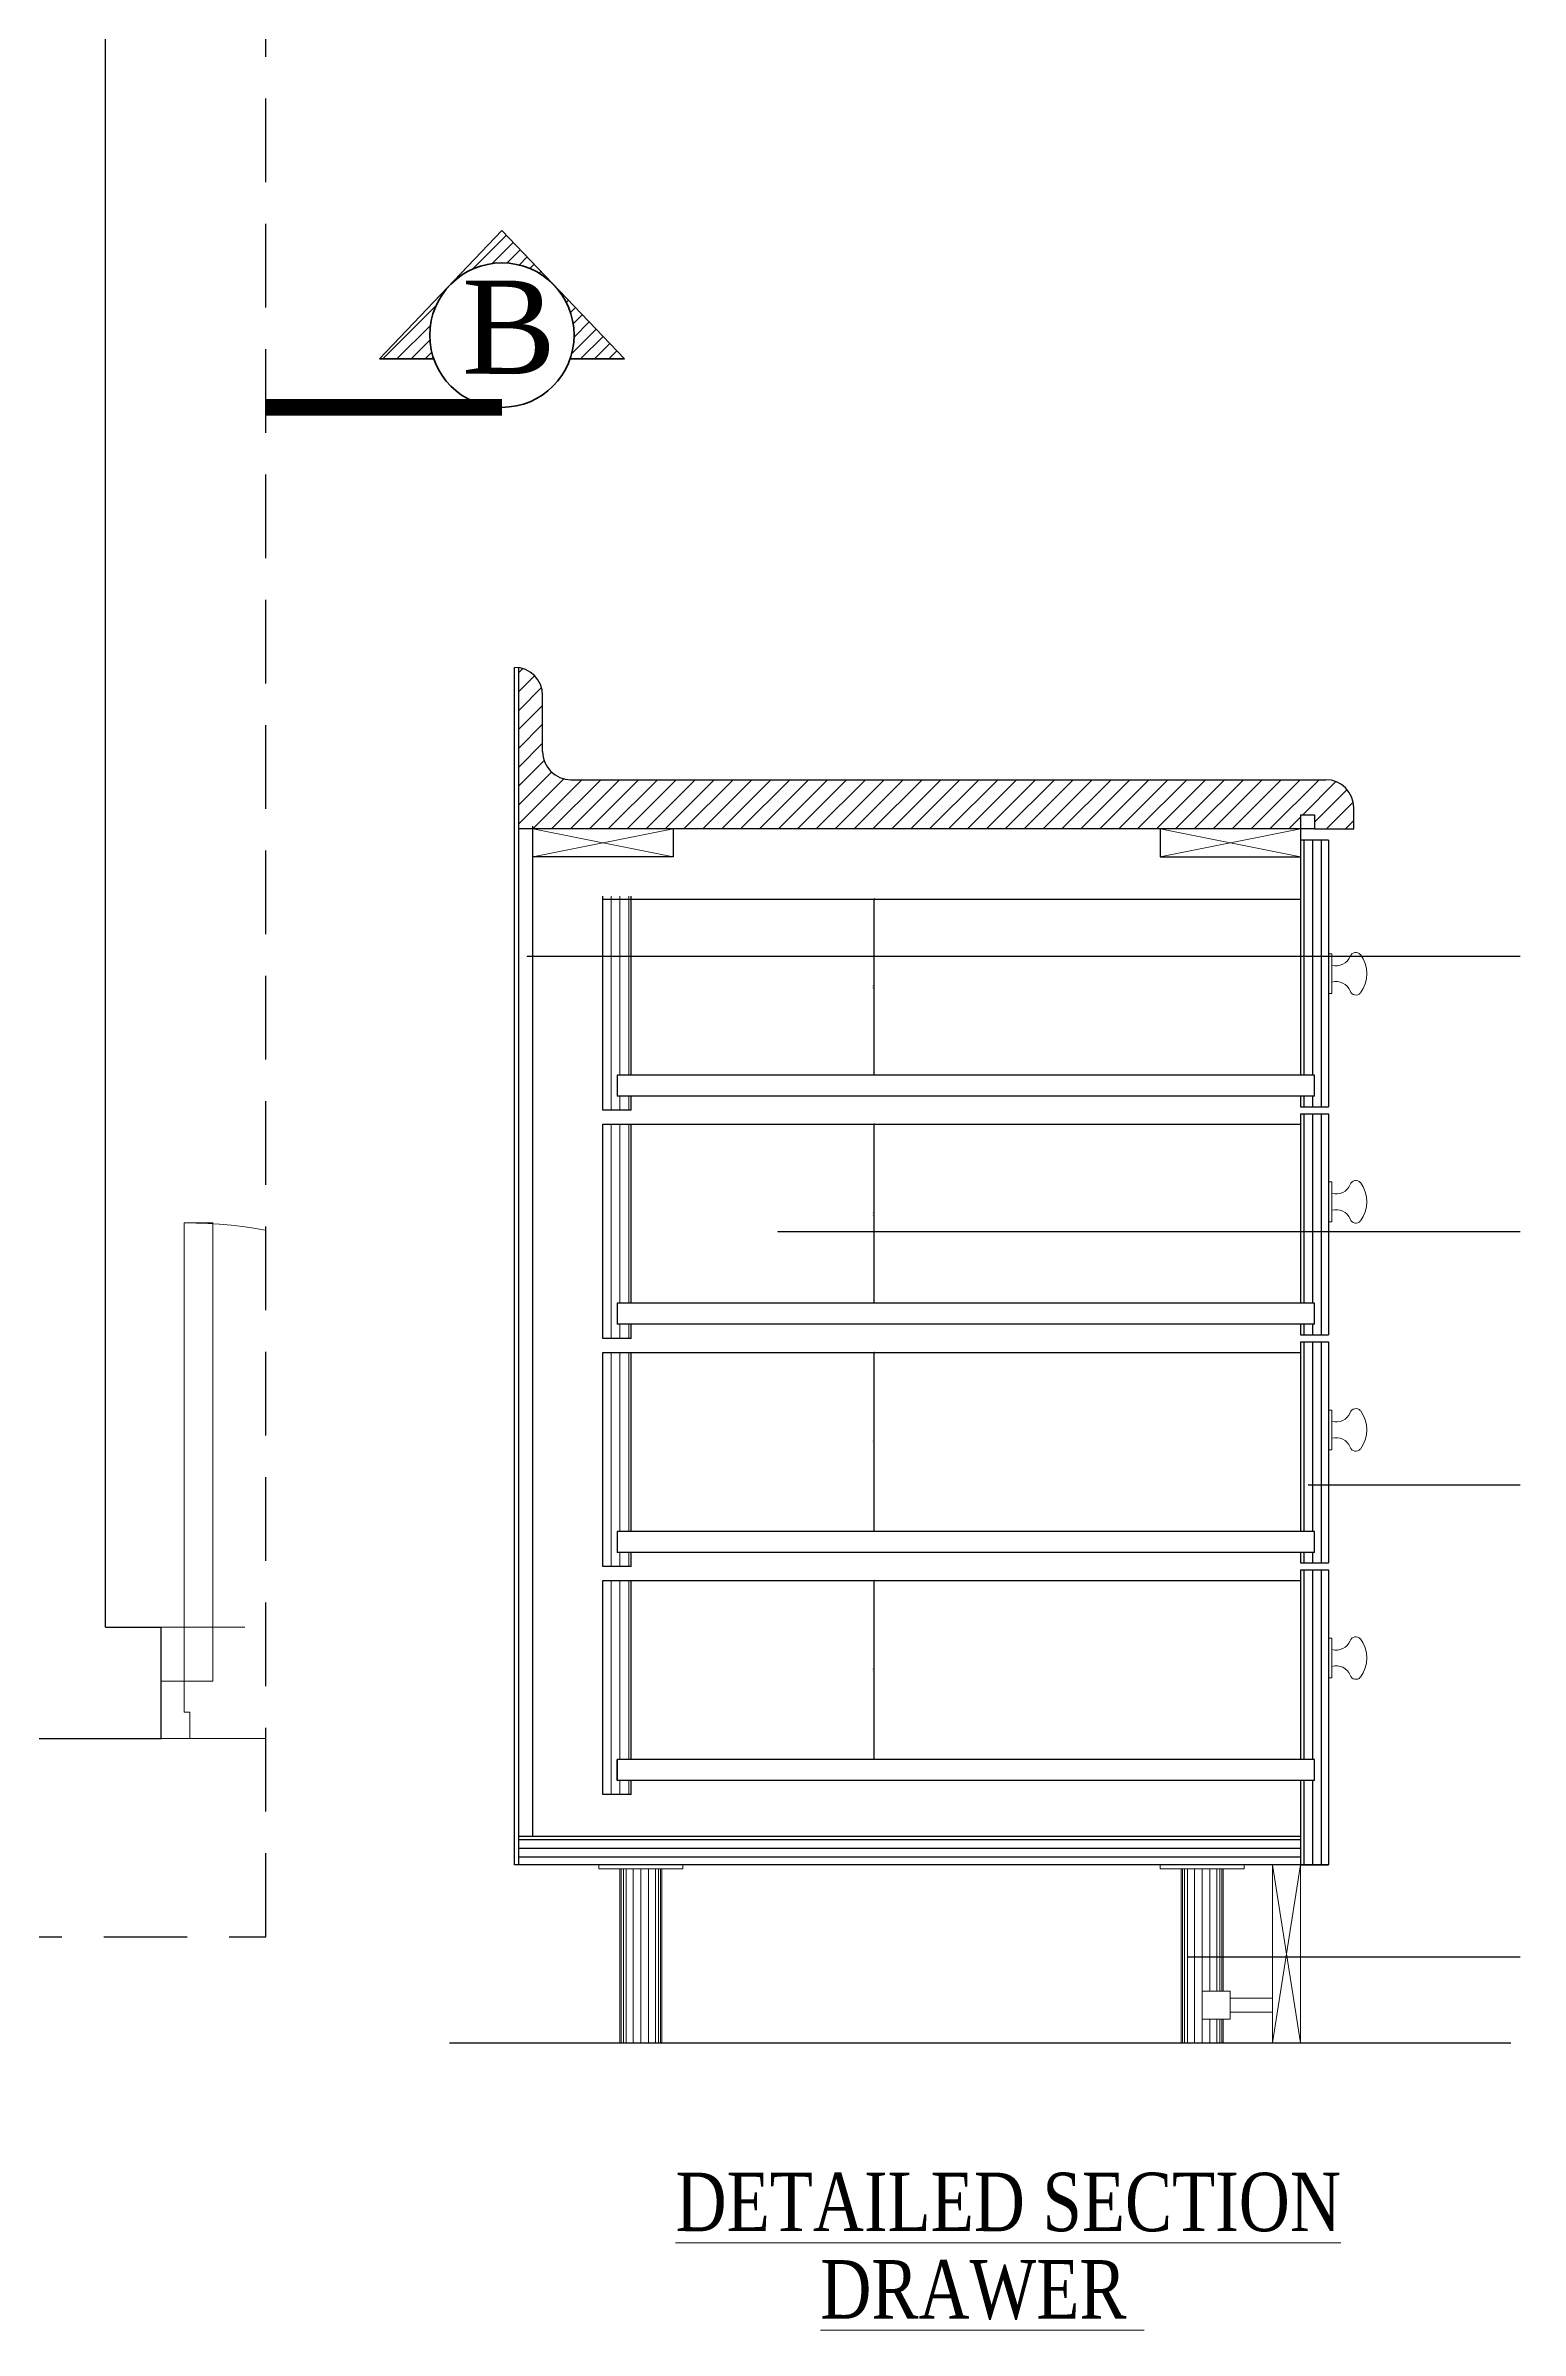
# Model space of a CAD drawing. Header units: centimetres. Extents: x 7997 to 116674, y 1017 to 13844.
# Drawn here: x 53793.7 to 54058.5, y 10086.5 to 10496.7 of the extents above; entities that cross this region are included whole.
import ezdxf
from ezdxf.enums import TextEntityAlignment as Align
from ezdxf.xclip import XClip

# ---------------------------------------------------------------- set-up
doc = ezdxf.new("R2010")
doc.units = ezdxf.units.CM
doc.header["$LTSCALE"] = 200
doc.header["$XCLIPFRAME"] = 0
doc.header["$PDMODE"] = 2
for name, pattern in [('A-106-Typical Floor Plan$0$HIDDEN', [0.375, 0.25, -0.125]), ('CENTER2', [1.125, 0.75, -0.125, 0.125, -0.125]), ('DASHED', [0.75, 0.5, -0.25])]:
    doc.linetypes.add(name, pattern=pattern)
for name, color, linetype in [('A-Dim-50', 8, 'Continuous'), ('A-FIXT', 9, 'Continuous'), ('A-Hat', 8, 'Continuous'), ('A-Kitchen Drawer', 3, 'Continuous'), ('ARCH-TEXT', 6, 'Continuous'), ('AXIS', 9, 'CENTER2'), ('cabinets', 1, 'Continuous'), ('DIM', 11, 'Continuous'), ('TXT', 6, 'Continuous'), ('Z-RUBBER', 8, 'Continuous')]:
    doc.layers.add(name, color=color, linetype=linetype)
for name, color, linetype, lineweight in [('A-Fix', 6, 'Continuous', 0), ('DIM2', 4, 'Continuous', 9), ('FIXTURE', 6, 'Continuous', 13), ('HAT', 8, 'Continuous', 9), ('HATCH', 8, 'Continuous', 5), ('PLAN', 7, 'Continuous', 40), ('TEXT', 6, 'Continuous', 18), ('TITLE', 7, 'Continuous', 20), ('WALL', 3, 'Continuous', 25)]:
    doc.layers.add(name, color=color, linetype=linetype, lineweight=lineweight)
doc.styles.add('MOHD', font='isocpeur.ttf')
doc.styles.add('ROMAND', font='times.ttf')
doc.styles.add('TT1', font='times.ttf', dxfattribs={"width": 0.8, "height": 40})
doc.dimstyles.new('Copy of Details SCALE 20', dxfattribs={"dimtxt": 0.25, "dimasz": 0.16, "dimexe": 0.05, "dimexo": 0.1, "dimgap": 0.02, "dimtad": 1, "dimdec": 1, "dimlfac": 20, "dimzin": 0, "dimdsep": 46, "dimtxsty": 'MOHD', "dimblk": 'ARCHTICK', "dimcen": 0.09, "dimdle": 0.05, "dimclrt": 7, "dimadec": 0, "dimazin": 0, "dimtfac": 1, "dimtdec": 1, "dimtmove": 1, "dimatfit": 3, "dimldrblk": 'DOT', "dimfxl": 0, "dimtolj": 2, "dimtzin": 0, "dimarcsym": 0})
doc.dimstyles.new('Details 2', dxfattribs={"dimtxt": 0.25, "dimasz": 0.16, "dimexe": 0.05, "dimexo": 0.1, "dimgap": 0.02, "dimtad": 1, "dimdec": 1, "dimlfac": 50, "dimzin": 0, "dimdsep": 46, "dimtxsty": 'MOHD', "dimblk": 'ARCHTICK', "dimcen": 0.09, "dimdle": 0.05, "dimclrd": 40, "dimclre": 40, "dimclrt": 7, "dimadec": 0, "dimazin": 0, "dimtfac": 1, "dimtdec": 1, "dimtmove": 1, "dimatfit": 3, "dimldrblk": 'DOT', "dimfxl": 0, "dimtolj": 2, "dimtzin": 0, "dimarcsym": 0})
pattern_1 = [(90, (54414.9586, 19671.6216), (-1.57495345, 0), [])]

# ---------------------------------------------------------------- blocks, each defined once
blk = doc.blocks.new('A$C414D25BB')
at = {"layer": 'Z-RUBBER', "ltscale": 0.05}
h = blk.add_hatch(dxfattribs=at)
h.set_pattern_fill('ANSI31', color=256, style=0)
h.set_pattern_definition([(45, (-21734.0303, -7392.24753), (-0.08838834765, 0.08838834765), [])])
h.paths.add_polyline_path([(0.114, 0.0618, -5.138733), (0.1155, 0.0618), (0.1155, 0.0603), (0.1162, 0.0603), (0.1155, 0.0581), (0.1162, 0.0581), (0.1147, 0.0556), (0.1132, 0.0581), (0.114, 0.0581), (0.1132, 0.0603), (0.114, 0.0603)])
at = {"layer": 'FIXTURE'}
for p, q in [((0.8572, 0.9156), (0.8572, 0.1156)), ((0.9072, 0.9156), (0.8572, 0.9156)), ((0.9072, 0.1156), (0.9072, 0.9156)), ((0.1072, 0.1156), (0.0722, 0.1156)), ((0.0722, 0.1156), (0.0722, 0.0156)), ((0.1072, 0.1156), (0.1072, 0.0616)), ((0.8572, 0.1156), (0.9072, 0.1156)), ((0.9072, 0.1156), (0.9472, 0.1156)), ((0.9072, 0.1156), (0.9072, 0.0616)), ((0.9472, 0.1156), (0.9472, 0.0156)), ((0.1192, 0.0616), (0.1072, 0.0616)), ((0.1122, 0.0616), (0.1222, 0.0616)), ((0.1222, 0.0616), (0.1222, 0.0156)), ((0.9072, 0.0616), (0.8972, 0.0616)), ((0.8972, 0.0616), (0.8972, 0.0156)), ((0.1222, 0.0156), (0.0722, 0.0156)), ((0.8972, 0.0156), (0.9472, 0.0156))]:
    blk.add_line(p, q, dxfattribs=at)
blk.add_lwpolyline([(0.9055, 0.0616), (0.904, 0.0616)], dxfattribs=at)
blk.add_arc((0.9072, 0.1156), 0.8, 90, 180, dxfattribs=at)
blk = doc.blocks.new('GF')
at = {"layer": 'HAT', "linetype": 'DASHED', "ltscale": 0.15}
for p, q in [((-390, -570), (-300, -570)), ((-300, -590), (-390, -590))]:
    blk.add_line(p, q, dxfattribs=at)
at = {"layer": 'WALL'}
for p, q in [((-400, -570), (-400, -25)), ((-400, -570), (-390, -570)), ((-390, -590), (-390, -570)), ((-430, -590), (-390, -590))]:
    blk.add_line(p, q, dxfattribs=at)
at = {"layer": 'WALL', "color": 0, "xscale": -102.8571428731084, "yscale": 102.8571428731084, "zscale": 102.8571428731084}
blk.add_blockref('A$C414D25BB', (-292.57, -591.61), dxfattribs=at)
blk = doc.blocks.new('kitchen$0$A$C41736D47')
at = {"layer": 'A-Fix'}
blk.add_lwpolyline([(2.4, 0.9), (0, 0.9), (0, 29.2), (2.4, 29.2), (2.4, 0.9)], dxfattribs=at)
for centre, radius, start, end in [((5.4, 31.7), 11, 254.2415, 336.6692), ((19.5, 26), 4.23, 41.4509, 161.7162), ((4.6, 15.1), 22.7, 322.862, 37.138), ((5.4, -1.5), 11, 23.3308, 105.7585), ((19.5, 4.1), 4.23, 198.2838, 318.5491)]:
    blk.add_arc(centre, radius, start, end, dxfattribs=at)
blk = doc.blocks.new('_ArchTick')
at = {"color": 0, "linetype": 'ByBlock', "const_width": 0.15}
blk.add_lwpolyline([(-0.5, -0.5), (0.5, 0.5)], dxfattribs=at)
blk = doc.blocks.new('*D1382')
at = {"layer": 'Defpoints', "color": 0, "transparency": 16777216}
for p in [(53942.41, 10343.49), (53942.41, 10311.86), (53942.41, 10311.86)]:
    blk.add_point(p, dxfattribs=at)
at = {"layer": 'DIM2', "color": 0, "lineweight": -2, "transparency": 16777216}
for p, q in [((53942.41, 10343.54), (53942.41, 10311.81)), ((53942.51, 10343.49), (53942.46, 10343.49)), ((53942.51, 10311.86), (53942.46, 10311.86))]:
    blk.add_line(p, q, dxfattribs=at)
at = {"layer": 'DIM2', "color": 0, "lineweight": -2, "transparency": 16777216, "xscale": 0.16, "yscale": 0.16, "zscale": 0.16}
for p, rotation in [((53942.41, 10343.49), 90), ((53942.41, 10311.86), 270)]:
    blk.add_blockref('_ArchTick', p, dxfattribs=dict(at, rotation=rotation))
at = {"layer": 'DIM2', "color": 7, "transparency": 16777216, "insert": (53942.29, 10327.67), "char_height": 0.2, "attachment_point": 5, "rotation": 90, "style": 'MOHD'}
blk.add_mtext('\\A2;632.5', dxfattribs=at)
blk = doc.blocks.new('_Dot')
at = {"color": 0, "linetype": 'ByBlock', "lineweight": -2}
blk.add_line((-0.5, 0), (-1, 0), dxfattribs=at)
at = {"color": 0, "linetype": 'ByBlock', "const_width": 0.5}
blk.add_lwpolyline([(-0.25, 0, 1), (0.25, 0, 1)], format="xyb", close=True, dxfattribs=at)
blk = doc.blocks.new('*D1379')
at = {"layer": 'Defpoints', "color": 0, "transparency": 16777216}
for p in [(53942.41, 10303.04), (53942.41, 10270.91), (53942.41, 10270.91)]:
    blk.add_point(p, dxfattribs=at)
at = {"layer": 'DIM2', "color": 0, "lineweight": -2, "transparency": 16777216}
for p, q in [((53942.41, 10303.09), (53942.41, 10270.86)), ((53942.51, 10303.04), (53942.46, 10303.04)), ((53942.51, 10270.91), (53942.46, 10270.91))]:
    blk.add_line(p, q, dxfattribs=at)
at = {"layer": 'DIM2', "color": 0, "lineweight": -2, "transparency": 16777216, "xscale": 0.16, "yscale": 0.16, "zscale": 0.16}
for p, rotation in [((53942.41, 10303.04), 90), ((53942.41, 10270.91), 270)]:
    blk.add_blockref('_ArchTick', p, dxfattribs=dict(at, rotation=rotation))
at = {"layer": 'DIM2', "color": 7, "transparency": 16777216, "insert": (53942.29, 10286.98), "char_height": 0.2, "attachment_point": 5, "rotation": 90, "style": 'MOHD'}
blk.add_mtext('\\A2;642.6', dxfattribs=at)
blk = doc.blocks.new('*D1380')
at = {"layer": 'Defpoints', "color": 0, "transparency": 16777216}
for p in [(53942.41, 10262.09), (53942.41, 10229.96), (53942.41, 10229.96)]:
    blk.add_point(p, dxfattribs=at)
at = {"layer": 'DIM2', "color": 0, "lineweight": -2, "transparency": 16777216}
for p, q in [((53942.41, 10262.14), (53942.41, 10229.91)), ((53942.51, 10262.09), (53942.46, 10262.09)), ((53942.51, 10229.96), (53942.46, 10229.96))]:
    blk.add_line(p, q, dxfattribs=at)
at = {"layer": 'DIM2', "color": 0, "lineweight": -2, "transparency": 16777216, "xscale": 0.16, "yscale": 0.16, "zscale": 0.16}
for p, rotation in [((53942.41, 10262.09), 90), ((53942.41, 10229.96), 270)]:
    blk.add_blockref('_ArchTick', p, dxfattribs=dict(at, rotation=rotation))
at = {"layer": 'DIM2', "color": 7, "transparency": 16777216, "insert": (53942.29, 10246.03), "char_height": 0.2, "attachment_point": 5, "rotation": 90, "style": 'MOHD'}
blk.add_mtext('\\A2;642.6', dxfattribs=at)
blk = doc.blocks.new('*D1381')
at = {"layer": 'Defpoints', "color": 0, "transparency": 16777216}
for p in [(53942.41, 10221.14), (53942.41, 10189.02), (53942.41, 10189.02)]:
    blk.add_point(p, dxfattribs=at)
at = {"layer": 'DIM2', "color": 0, "lineweight": -2, "transparency": 16777216}
for p, q in [((53942.41, 10221.19), (53942.41, 10188.97)), ((53942.51, 10221.14), (53942.46, 10221.14)), ((53942.51, 10189.02), (53942.46, 10189.02))]:
    blk.add_line(p, q, dxfattribs=at)
at = {"layer": 'DIM2', "color": 0, "lineweight": -2, "transparency": 16777216, "xscale": 0.16, "yscale": 0.16, "zscale": 0.16}
for p, rotation in [((53942.41, 10221.14), 90), ((53942.41, 10189.02), 270)]:
    blk.add_blockref('_ArchTick', p, dxfattribs=dict(at, rotation=rotation))
at = {"layer": 'DIM2', "color": 7, "transparency": 16777216, "insert": (53942.29, 10205.08), "char_height": 0.2, "attachment_point": 5, "rotation": 90, "style": 'MOHD'}
blk.add_mtext('\\A2;642.6', dxfattribs=at)

msp = doc.modelspace()

# ---------------------------------------------------------------- hatches: boundary and pattern name
at = {"layer": 'A-Hat'}
h = msp.add_hatch(dxfattribs=at)
h.set_pattern_fill('ANSI31', color=256, scale=12.599628, angle=45, style=0)
h.set_pattern_definition(pattern_1)
h.paths.add_polyline_path([(54024.0304, 10354.071), (54018.9905, 10354.071), (54018.9905, 10311.8622), (54021.5105, 10311.8622), (54021.5105, 10308.0824), (54018.9905, 10308.0824), (54018.9905, 10306.1924), (54024.0304, 10306.1924)])
h.paths.add_polyline_path([(54024.0304, 10304.9324), (54018.9905, 10304.9324), (54018.9905, 10270.9134), (54021.5105, 10270.9134), (54021.5105, 10267.1336), (54018.9905, 10267.1336), (54018.9905, 10265.2436), (54024.0304, 10265.2436)])
h.paths.add_polyline_path([(54018.9905, 10229.9647), (54021.5105, 10229.9647), (54021.5105, 10226.1848), (54018.9905, 10226.1848), (54018.9905, 10224.2948), (54024.0304, 10224.2948), (54024.0304, 10263.9837), (54018.9905, 10263.9837)])
h.paths.add_polyline_path([(54018.9905, 10189.0159), (54021.5105, 10189.0159), (54021.5105, 10185.236), (54018.9905, 10185.236), (54018.9905, 10170.1164), (54024.0304, 10170.1164), (54024.0304, 10223.0349), (54018.9905, 10223.0349)])
h = msp.add_hatch(dxfattribs=at)
h.set_pattern_fill('ANSI31', color=256, scale=12.599628, angle=135, style=0)
h.set_pattern_definition([(180, (55002.3915, 19671.6216), (0, -1.57495345), [])])
h.paths.add_polyline_path([(53878.6307, 10175.1563), (53878.6307, 10170.1164), (54018.9905, 10170.1164), (54018.9905, 10175.1563)])
at = {"layer": 'HATCH'}
h = msp.add_hatch(dxfattribs=at)
h.set_pattern_fill('ANSI31', color=256, scale=0.755978, style=0, double=1)
h.set_pattern_definition([(45, (52492.7786, 8899.85), (-1.6972182, 1.6972182), [])])
h.paths.add_polyline_path([(54023.5264, 10364.9067), (53887.9544, 10364.9067, -0.41421356), (53882.9146, 10369.9465), (53882.9146, 10380.0262, 0.37076998), (53878.6307, 10385.0091), (53878.6307, 10356.0869), (54018.9905, 10356.0869), (54018.9905, 10358.6069), (54021.5105, 10358.6069), (54021.5105, 10356.0869), (54023.5264, 10356.0869), (54028.5663, 10356.0869), (54028.5663, 10359.8668, 0.41421356)])
h = msp.add_hatch(dxfattribs=at)
h.set_pattern_fill('ANSI31', color=256, scale=12.599628, angle=45, style=0)
h.set_pattern_definition(pattern_1)
h.paths.add_polyline_path([(53893.7502, 10305.5624), (53898.7901, 10305.5624), (53898.7901, 10308.0824), (53896.2702, 10308.0824), (53896.2702, 10311.8622), (53898.7901, 10311.8622), (53898.7901, 10343.9913), (53893.7502, 10343.9913)])
h.paths.add_polyline_path([(53893.7502, 10264.6136), (53898.7901, 10264.6136), (53898.7901, 10267.1336), (53896.2702, 10267.1336), (53896.2702, 10270.9134), (53898.7901, 10270.9134), (53898.7901, 10303.0425), (53893.7502, 10303.0425)])
h.paths.add_polyline_path([(53898.7901, 10262.0937), (53893.7502, 10262.0937), (53893.7502, 10223.6648), (53898.7901, 10223.6648), (53898.7901, 10226.1848), (53896.2702, 10226.1848), (53896.2702, 10229.9647), (53898.7901, 10229.9647)])
h.paths.add_polyline_path([(53898.7901, 10221.1449), (53893.7502, 10221.1449), (53893.7502, 10182.7161), (53898.7901, 10182.7161), (53898.7901, 10185.236), (53896.2702, 10185.236), (53896.2702, 10189.0159), (53898.7901, 10189.0159)])
at = {"layer": 'TXT'}
h = msp.add_hatch(dxfattribs=at)
h.set_pattern_fill('ANSI31', color=256, scale=5.7375, angle=900, style=0)
h.set_pattern_definition([(45, (52930.8333, 9319.289), (-1.2678204, 1.2678204), [])])
h.paths.add_polyline_path([(53862.6405, 10444.7114, 0.08394009), (53863.3609, 10440.45), (53853.5917, 10440.45), (53875.6014, 10463.49), (53897.6111, 10440.45), (53887.8448, 10440.45, 0.08394009), (53888.5652, 10444.7114, 1.00000012)])

# ---------------------------------------------------------------- linework, layer by layer
at = {"layer": 'A-Dim-50'}
msp.add_line((54018.9905, 10170.1164), (54024.0304, 10170.1164), dxfattribs=at)
at = {"layer": 'A-Fix', "linetype": 'Continuous'}
for p, q in [((53892.9943, 10170.1164), (53892.9943, 10169.3605)), ((53908.1138, 10169.3605), (53892.9943, 10169.3605)), ((53896.7742, 10169.3605), (53896.7742, 10138.1134)), ((53897.0261, 10169.3605), (53897.0261, 10138.1134)), ((53897.4041, 10169.3605), (53897.4041, 10138.1134)), ((53897.9081, 10169.3605), (53897.9081, 10138.1134)), ((53899.1681, 10169.3605), (53899.1681, 10138.1134)), ((53900.554, 10169.3605), (53900.554, 10138.1134)), ((53901.94, 10169.3605), (53901.94, 10138.1134)), ((53903.2, 10169.3605), (53903.2, 10138.1134)), ((53903.704, 10169.3605), (53903.704, 10138.1134)), ((53904.0819, 10169.3605), (53904.0819, 10138.1134)), ((53904.3339, 10169.3605), (53904.3339, 10138.1134)), ((53908.1138, 10170.1164), (53908.1138, 10169.3605)), ((53993.7913, 10170.1164), (53993.7913, 10169.3605)), ((53993.7913, 10169.3605), (54008.9108, 10169.3605)), ((53997.5712, 10169.3605), (53997.5712, 10138.1134)), ((53997.8232, 10169.3605), (53997.8232, 10138.1134)), ((53998.2012, 10169.3605), (53998.2012, 10138.1134)), ((53998.7051, 10169.3605), (53998.7051, 10138.1134)), ((53999.9651, 10169.3605), (53999.9651, 10138.1134)), ((54001.3511, 10169.3605), (54001.3511, 10147.4371)), ((54002.737, 10169.3605), (54002.737, 10147.4371)), ((54003.997, 10169.3605), (54003.997, 10147.4371)), ((54004.501, 10169.3605), (54004.501, 10147.4371)), ((54004.879, 10169.3605), (54004.879, 10147.4371)), ((54005.131, 10169.3605), (54005.131, 10147.4371)), ((54008.9108, 10170.1164), (54008.9108, 10169.3605)), ((54013.9507, 10170.1164), (54013.9507, 10138.1134)), ((54013.9507, 10170.1164), (54018.9905, 10138.1134)), ((54018.9905, 10170.1164), (54013.9507, 10138.1134)), ((54018.9905, 10170.1164), (54018.9905, 10138.1134)), ((54013.9507, 10146.1772), (54006.3909, 10146.1772)), ((54013.9507, 10143.6572), (54006.3909, 10143.6572)), ((54001.3511, 10142.3973), (54001.3511, 10138.1134)), ((54002.737, 10142.3973), (54002.737, 10138.1134)), ((54003.997, 10142.3973), (54003.997, 10138.1134)), ((54004.501, 10142.3973), (54004.501, 10138.1134)), ((54004.879, 10142.3973), (54004.879, 10138.1134)), ((54005.131, 10142.3973), (54005.131, 10138.1134)), ((53904.3339, 10138.1134), (53896.7742, 10138.1134)), ((53997.5712, 10138.1134), (54005.131, 10138.1134)), ((54013.9507, 10138.1134), (54018.9905, 10138.1134))]:
    msp.add_line(p, q, dxfattribs=at)
msp.add_lwpolyline([(54001.3511, 10147.4371), (54006.3909, 10147.4371), (54006.3909, 10142.3973), (54001.3511, 10142.3973)], close=True, dxfattribs=at)
at = {"layer": 'A-FIXT'}
msp.add_line((54021.5105, 10356.0869), (53878.6307, 10356.0869), dxfattribs=at)
at = {"layer": 'cabinets'}
for p, q in [((53877.8747, 10170.1164), (53877.8747, 10385.0661)), ((53878.6307, 10170.1164), (53878.6307, 10385.0661)), ((53882.9146, 10369.9465), (53882.9146, 10380.0262)), ((53887.9544, 10364.9067), (54023.5264, 10364.9067)), ((53881.1506, 10175.1563), (53881.1506, 10356.5909)), ((54018.9905, 10358.6069), (54021.5105, 10358.6069)), ((54018.9905, 10358.6069), (54018.9905, 10311.8622)), ((54021.5105, 10358.6069), (54021.5105, 10356.0869)), ((54028.5663, 10356.0869), (54028.5663, 10359.8668)), ((53906.3499, 10356.0869), (53906.3499, 10351.0471)), ((53993.7913, 10356.0869), (53993.7913, 10351.0471)), ((54024.0304, 10354.071), (54018.9905, 10354.071)), ((54021.5105, 10356.0869), (54023.5264, 10356.0869)), ((54023.5264, 10356.0869), (54028.5663, 10356.0869)), ((54024.0304, 10354.071), (54024.0304, 10306.1924)), ((53906.3499, 10351.0471), (53881.1506, 10351.0471)), ((53993.7913, 10351.0471), (54018.9905, 10351.0471)), ((53893.7502, 10305.5624), (53893.7502, 10343.9913)), ((53898.7901, 10311.8622), (53898.7901, 10343.9913)), ((53893.7502, 10343.4873), (54018.9905, 10343.4873)), ((54021.5105, 10311.8622), (53896.2702, 10311.8622)), ((53896.2702, 10311.8622), (53896.2702, 10308.0824)), ((54021.5105, 10308.0824), (54021.5105, 10311.8622)), ((54021.5105, 10308.0824), (53896.2702, 10308.0824)), ((53898.7901, 10305.5624), (53898.7901, 10308.0824)), ((54018.9905, 10308.0824), (54018.9905, 10306.1924)), ((53898.7901, 10305.5624), (53893.7502, 10305.5624)), ((53893.7502, 10264.6136), (53893.7502, 10303.0425)), ((53893.7502, 10303.0425), (54018.9905, 10303.0425)), ((53898.7901, 10270.9134), (53898.7901, 10303.0425)), ((54018.9905, 10306.1924), (54024.0304, 10306.1924)), ((54018.9905, 10304.9324), (54018.9905, 10270.9134)), ((54018.9905, 10304.9324), (54024.0304, 10304.9324)), ((54024.0304, 10304.9324), (54024.0304, 10265.2436)), ((54021.5105, 10270.9134), (53896.2702, 10270.9134)), ((53896.2702, 10270.9134), (53896.2702, 10267.1336)), ((54021.5105, 10267.1336), (54021.5105, 10270.9134)), ((54021.5105, 10267.1336), (53896.2702, 10267.1336)), ((53898.7901, 10264.6136), (53898.7901, 10267.1336)), ((54018.9905, 10267.1336), (54018.9905, 10265.2436)), ((53898.7901, 10264.6136), (53893.7502, 10264.6136)), ((53893.7502, 10223.6648), (53893.7502, 10262.0937)), ((53893.7502, 10262.0937), (54018.9905, 10262.0937)), ((53898.7901, 10229.9647), (53898.7901, 10262.0937)), ((54018.9905, 10265.2436), (54024.0304, 10265.2436)), ((54018.9905, 10263.9837), (54018.9905, 10229.9647)), ((54018.9905, 10263.9837), (54024.0304, 10263.9837)), ((54024.0304, 10263.9837), (54024.0304, 10224.2948)), ((54021.5105, 10229.9647), (53896.2702, 10229.9647)), ((53896.2702, 10229.9647), (53896.2702, 10226.1848)), ((54021.5105, 10226.1848), (54021.5105, 10229.9647)), ((54021.5105, 10226.1848), (53896.2702, 10226.1848)), ((53898.7901, 10223.6648), (53898.7901, 10226.1848)), ((54018.9905, 10226.1848), (54018.9905, 10224.2948)), ((53898.7901, 10223.6648), (53893.7502, 10223.6648)), ((53893.7502, 10182.7161), (53893.7502, 10221.1449)), ((53893.7502, 10221.1449), (54018.9905, 10221.1449)), ((53898.7901, 10189.0159), (53898.7901, 10221.1449)), ((54018.9905, 10224.2948), (54024.0304, 10224.2948)), ((54018.9905, 10223.0349), (54018.9905, 10221.7749)), ((54018.9905, 10223.0349), (54018.9905, 10189.0159)), ((54018.9905, 10223.0349), (54024.0304, 10223.0349)), ((54024.0304, 10223.0349), (54024.0304, 10170.1164)), ((54021.5105, 10189.0159), (53896.2702, 10189.0159)), ((53896.2702, 10185.236), (53896.2702, 10189.0159)), ((53896.2702, 10189.0159), (53896.2702, 10185.236)), ((54021.5105, 10185.236), (54021.5105, 10189.0159)), ((54021.5105, 10185.236), (53896.2702, 10185.236)), ((53898.7901, 10182.7161), (53898.7901, 10185.236)), ((54018.9905, 10185.236), (54018.9905, 10170.1164)), ((53898.7901, 10182.7161), (53893.7502, 10182.7161)), ((54018.9905, 10175.1563), (53878.6307, 10175.1563)), ((54024.0304, 10170.1164), (53877.8747, 10170.1164))]:
    msp.add_line(p, q, dxfattribs=at)
for centre, start, end in [((53877.8747, 10380.0262), 0, 90), ((53887.9544, 10369.9465), 180, 270), ((54023.5264, 10359.8668), 0, 90)]:
    msp.add_arc(centre, 5.0399, start, end, dxfattribs=at)
at = {"layer": 'HATCH'}
for p, q in [((53881.1506, 10356.0869), (53906.3499, 10351.0471)), ((53906.3499, 10356.0869), (53881.1506, 10351.0471)), ((53993.7913, 10356.0869), (54018.9905, 10351.0471)), ((54018.9905, 10356.0869), (53993.7913, 10351.0471))]:
    msp.add_line(p, q, dxfattribs=at)
at = {"layer": 'PLAN', "linetype": 'Continuous'}
for p, q in [((53875.6014, 10463.49), (53853.5917, 10440.45)), ((53875.6014, 10463.49), (53897.6111, 10440.45)), ((53863.3609, 10440.45), (53853.5917, 10440.45)), ((53897.6111, 10440.45), (53887.8448, 10440.45))]:
    msp.add_line(p, q, dxfattribs=at)
msp.add_circle((53875.6029, 10444.7114), 12.9624, dxfattribs=at)
at = {"layer": 'WALL', "linetype": 'ByBlock'}
msp.add_line((53866.1867, 10138.1134), (54056.762, 10138.1134), dxfattribs=at)

# ---------------------------------------------------------------- block references
at = {"layer": 'A-Fix', "linetype": 'Continuous', "xscale": 0.2519925516640696, "yscale": 0.2519925516640696, "zscale": 0.2519925516640696}
msp.add_blockref('kitchen$0$A$C41736D47', (54024.0304, 10203.4315), dxfattribs=at)
at = {"layer": 'A-Kitchen Drawer', "xscale": 0.2519925516640696, "yscale": 0.2519925516640696, "zscale": 0.2519925516640696}
for p in [(54024.0304, 10326.2779), (54024.0304, 10285.3291), (54024.0304, 10244.3803)]:
    msp.add_blockref('kitchen$0$A$C41736D47', p, dxfattribs=at)
at = {"layer": 'DIM'}
ref = msp.add_blockref('GF', (54204.4302, 10782.7762), dxfattribs=at)
XClip(ref).set_block_clipping_path([(-760.3376877732, -620.6045890006), (-371.2361026382, -71.4498256379)])

# ---------------------------------------------------------------- texts
at = {"layer": 'ARCH-TEXT', "lineweight": -3, "style": 'ROMAND'}
msp.add_text('B', height=16.7344, dxfattribs=at).set_placement((53868.4506, 10437.7814))
at = {"layer": 'TITLE', "style": 'TT1', "width": 0.8}
msp.add_text('%%UDETAILED SECTION', height=10.5, dxfattribs=at).set_placement((53906.792, 10104.3344))
msp.add_text('%%UDRAWER ', height=10.5, dxfattribs=at).set_placement((53961.8609, 10093.8043), align=Align.MIDDLE)

# ---------------------------------------------------------------- dimensions: what is measured, and where the dimension line sits
at = {"layer": 'DIM2'}
for base, p1, p2, picture, middle in [((53942.4135, 10311.8622), (53942.4135, 10343.4873), (53942.4135, 10311.8622), '*D1382', (53942.2935, 10327.6748)), ((53942.4135, 10270.9134), (53942.4135, 10303.0425), (53942.4135, 10270.9134), '*D1379', (53942.2935, 10286.978)), ((53942.4135, 10229.9647), (53942.4135, 10262.0937), (53942.4135, 10229.9647), '*D1380', (53942.2935, 10246.0292)), ((53942.4135, 10189.0159), (53942.4135, 10221.1449), (53942.4135, 10189.0159), '*D1381', (53942.2935, 10205.0804))]:
    dim = msp.add_linear_dim(base=base, p1=p1, p2=p2, angle=90, dimstyle='Copy of Details SCALE 20', override={"dimtxt": 0.2}, dxfattribs=at)
    dim.commit()
    dim.dimension.update_dxf_attribs({"geometry": picture, "text_midpoint": middle})

# ---------------------------------------------------------------- leaders
at = {"layer": 'TEXT'}
for points in [[(53880.1426, 10333.2134), (54058.476, 10333.2134)], [(53925.1822, 10283.7665), (54058.476, 10283.7665)], [(54020.4527, 10238.323), (54058.476, 10238.323)], [(53998.7817, 10153.5884), (54058.476, 10153.5884)]]:
    msp.add_leader(points, dimstyle='Details 2', override={"dimasz": 0.25, "dimtad": 0, "dimclrd": 256, "dimfxl": 0.05}, dxfattribs=at)

# ---------------------------------------------------------------- next in the draw order: linework, layer by layer
at = {"layer": 'AXIS', "linetype": 'Continuous', "ltscale": 0.5, "const_width": 3}
msp.add_lwpolyline([(53875.6029, 10431.749), (53833.1941, 10431.749)], dxfattribs=at)
at = {"layer": 'WALL', "color": 8, "linetype": 'A-106-Typical Floor Plan$0$HIDDEN', "ltscale": 0.3}
msp.add_lwpolyline([(53444.0925, 10157.1716), (53833.1941, 10157.1716), (53833.1941, 10706.3264), (53444.0925, 10706.3264)], close=True, dxfattribs=at)

doc.saveas('drawing.dxf')
